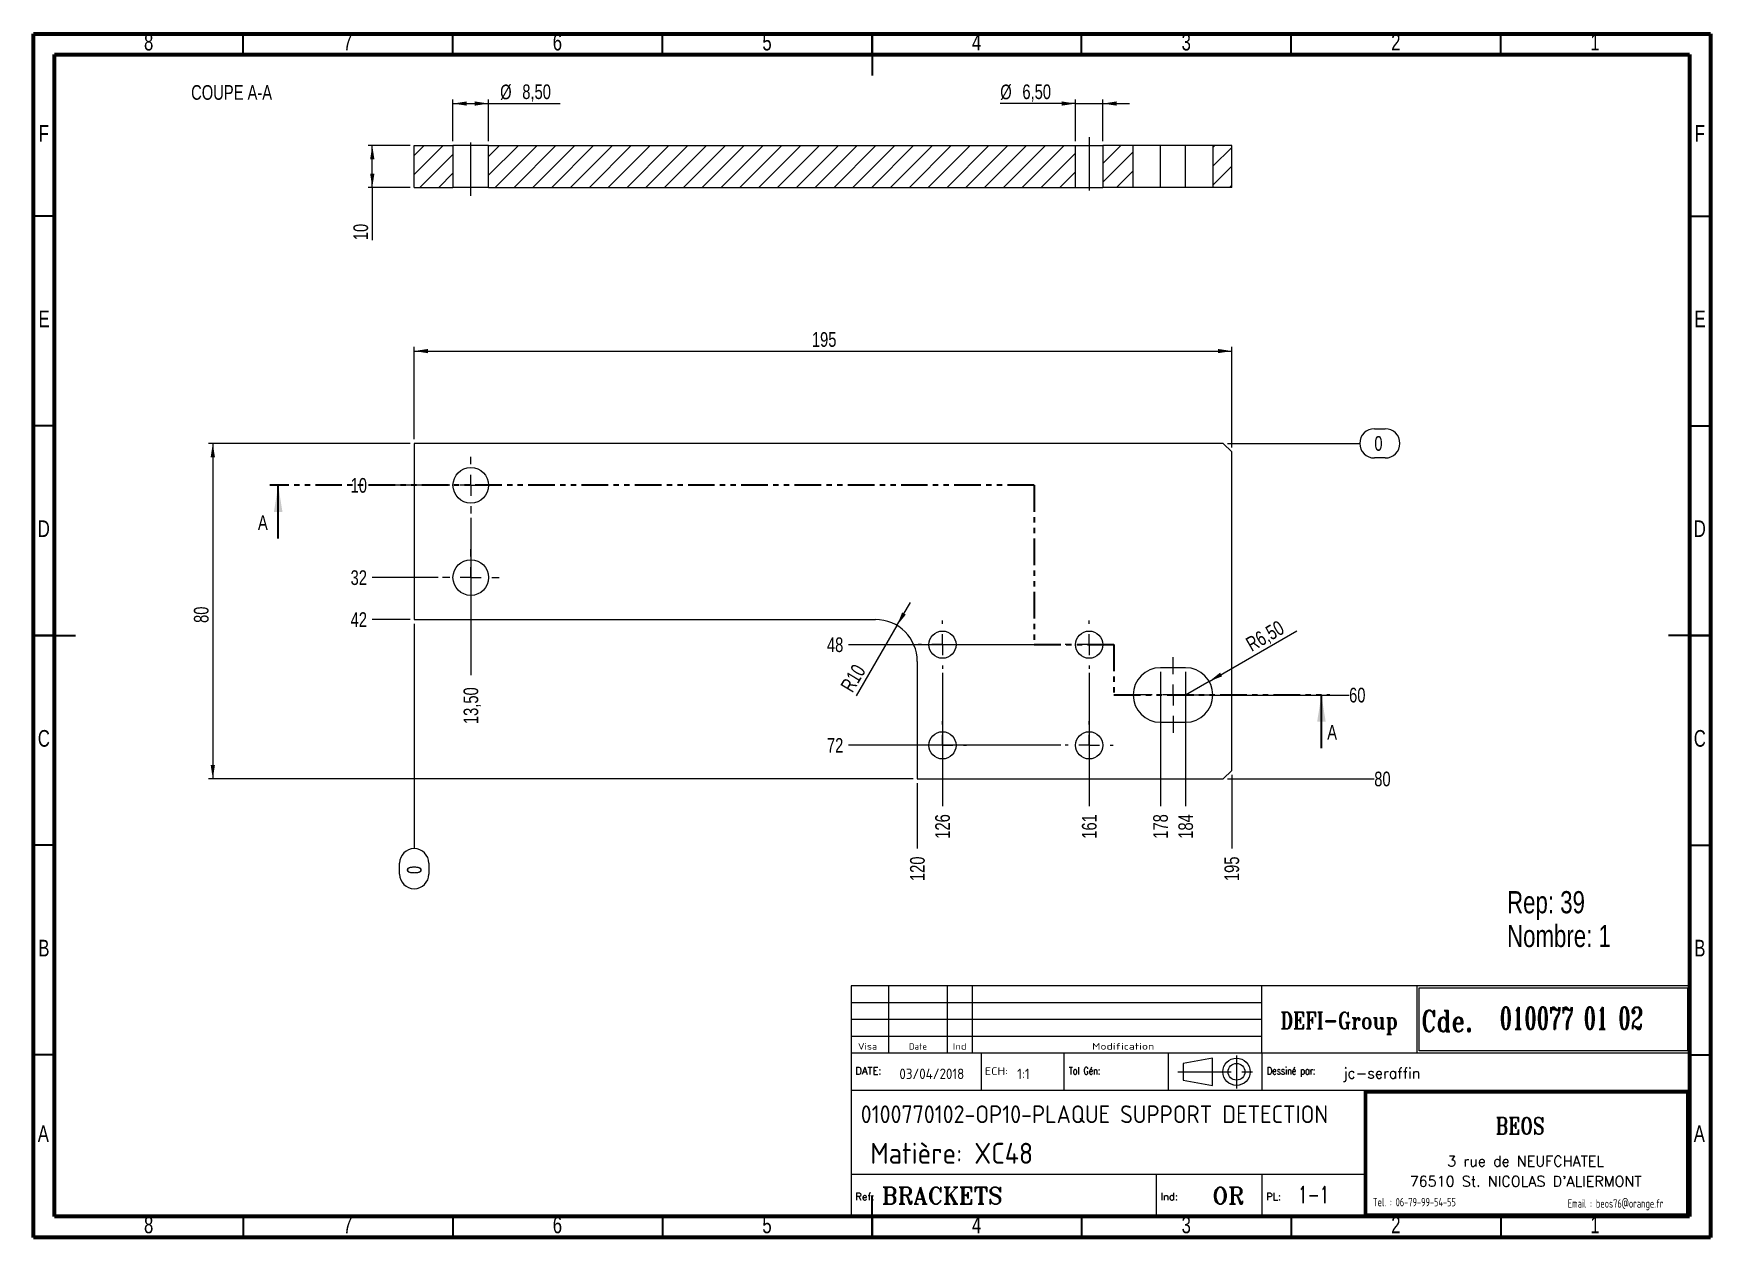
# Model space of a CAD drawing. Header units: millimetres. Extents: x 15 to 415, y 5 to 292.
import ezdxf

# ---------------------------------------------------------------- set-up
doc = ezdxf.new("R2010")
doc.units = ezdxf.units.MM
doc.linetypes.add('CENTERX2', pattern=[20.32, 12.7, -2.54, 2.54, -2.54])
doc.linetypes.add('PHANTOM', pattern=[12.7, 6.35, -1.27, 1.27, -1.27, 1.27, -1.27])
doc.layers.add('DIMENSIONS', color=176, linetype='Continuous')
doc.styles.add('SLDTEXTSTYLE0', font='TXT', dxfattribs={"width": 0.75})
doc.styles.add('SLDTEXTSTYLE1', font='ISOCP')
doc.styles.add('SLDTEXTSTYLE10', font='ISOCP', dxfattribs={"width": 1.147311})
doc.styles.add('SLDTEXTSTYLE11', font='ISOCP', dxfattribs={"width": 1.385904})
doc.styles.add('SLDTEXTSTYLE12', font='ISOCP', dxfattribs={"width": 1.246461})
doc.styles.add('SLDTEXTSTYLE13', font='ROMAND')
doc.styles.add('SLDTEXTSTYLE2', font='ROMANT', dxfattribs={"width": 0.8})
doc.styles.add('SLDTEXTSTYLE3', font='ISOCP', dxfattribs={"width": 0.8})
doc.styles.add('SLDTEXTSTYLE4', font='ROMANS', dxfattribs={"width": 0.8})
doc.styles.add('SLDTEXTSTYLE5', font='ROMANT')
doc.styles.add('SLDTEXTSTYLE6', font='ROMANS')
doc.styles.add('SLDTEXTSTYLE7', font='ROMANT', dxfattribs={"width": 0.65})
doc.styles.add('SLDTEXTSTYLE8', font='ISOCP', dxfattribs={"width": 1.446157})
doc.styles.add('SLDTEXTSTYLE9', font='ISOCP', dxfattribs={"width": 1.294402})
doc.dimstyles.new('SLDDIMSTYLE0', dxfattribs={"dimtxt": 3.5, "dimasz": 3.302, "dimexe": 0, "dimexo": 0.0625, "dimgap": 0.875, "dimtad": 0, "dimtih": 1, "dimtoh": 1, "dimdec": 0, "dimrnd": 1e-09, "dimdsep": 46, "dimtxsty": 'SLDTEXTSTYLE0', "dimblk1": 'NONE', "dimblk2": 'NONE', "dimsah": 1, "dimcen": 0.09, "dimadec": 0, "dimazin": 2, "dimtfac": 1, "dimtdec": 0, "dimtofl": 0, "dimtmove": 0, "dimatfit": 3, "dimldrblk": 'NONE', "dimfxl": 1, "dimfrac": 2, "dimtolj": 1, "dimtzin": 12, "dimarcsym": 0})
doc.dimstyles.new('SLDDIMSTYLE1', dxfattribs={"dimtxt": 3.5, "dimasz": 3.302, "dimexe": 0, "dimexo": 0.0625, "dimgap": 0.875, "dimtad": 0, "dimtih": 1, "dimtoh": 1, "dimrnd": 1e-09, "dimzin": 12, "dimdsep": 46, "dimtxsty": 'SLDTEXTSTYLE0', "dimblk1": 'NONE', "dimblk2": 'NONE', "dimsah": 1, "dimcen": 0.09, "dimadec": 0, "dimazin": 3, "dimtfac": 1, "dimtofl": 0, "dimtmove": 0, "dimatfit": 3, "dimldrblk": 'NONE', "dimfxl": 1, "dimfrac": 2, "dimtolj": 1, "dimtzin": 12, "dimarcsym": 0})
doc.dimstyles.new('SLDDIMSTYLE2', dxfattribs={"dimtxt": 3.5, "dimasz": 3.302, "dimexe": 0, "dimexo": 0.0625, "dimgap": 0.875, "dimtad": 1, "dimrnd": 1e-09, "dimzin": 12, "dimdsep": 46, "dimtxsty": 'SLDTEXTSTYLE0', "dimsah": 1, "dimcen": 0.09, "dimadec": 0, "dimazin": 3, "dimtfac": 1, "dimtofl": 0, "dimtmove": 0, "dimatfit": 3, "dimfxl": 1, "dimfrac": 2, "dimtolj": 1, "dimtzin": 12, "dimarcsym": 0})
doc.dimstyles.new('SLDDIMSTYLE3', dxfattribs={"dimtxt": 3.5, "dimasz": 3.302, "dimexe": 0, "dimexo": 0.0625, "dimgap": 0.875, "dimtad": 1, "dimrnd": 1e-09, "dimzin": 12, "dimdsep": 46, "dimtxsty": 'SLDTEXTSTYLE0', "dimsah": 1, "dimcen": 0, "dimadec": 0, "dimazin": 3, "dimtfac": 1, "dimtofl": 0, "dimtmove": 1, "dimatfit": 3, "dimfxl": 1, "dimfrac": 2, "dimtolj": 1, "dimtzin": 12, "dimarcsym": 0})
doc.dimstyles.new('SLDDIMSTYLE4', dxfattribs={"dimtxt": 3.5, "dimasz": 3.302, "dimexe": 0, "dimexo": 0.0625, "dimgap": 0.875, "dimtad": 1, "dimrnd": 1e-09, "dimzin": 12, "dimdsep": 46, "dimtxsty": 'SLDTEXTSTYLE0', "dimsah": 1, "dimcen": 0, "dimadec": 0, "dimazin": 3, "dimtfac": 1, "dimtofl": 0, "dimtmove": 0, "dimatfit": 3, "dimfxl": 1, "dimfrac": 2, "dimtolj": 1, "dimtzin": 12, "dimarcsym": 0})
doc.dimstyles.new('SLDDIMSTYLE5', dxfattribs={"dimtxt": 3.5, "dimasz": 3.302, "dimexe": 0, "dimexo": 0.0625, "dimgap": 0.875, "dimtad": 1, "dimrnd": 1e-09, "dimzin": 12, "dimdsep": 46, "dimtxsty": 'SLDTEXTSTYLE0', "dimsah": 1, "dimcen": 0.09, "dimadec": 0, "dimazin": 3, "dimtfac": 1, "dimtmove": 0, "dimatfit": 0, "dimfxl": 1, "dimfrac": 2, "dimtolj": 1, "dimtzin": 12, "dimarcsym": 0})

# ---------------------------------------------------------------- blocks, each defined once
blk = doc.blocks.new('SW_NOTE_0')
at = {"color": 0, "linetype": 'Continuous', "lineweight": 0, "char_height": 5.292, "attachment_point": 1, "style": 'SLDTEXTSTYLE0'}
for s, insert in [('Rep: 39', (0, 6.82)), ('Nombre: 1', (0, -1.23))]:
    blk.add_mtext(s, dxfattribs=dict(at, insert=insert))
blk = doc.blocks.new('_D')
at = {"color": 7, "linetype": 'Continuous', "lineweight": 18}
for p, q in [((105.8, 151.33), (105.8, 97.72)), ((102.31, 91.64), (102.31, 94.23)), ((109.29, 94.23), (109.29, 91.64))]:
    blk.add_line(p, q, dxfattribs=at)
for centre, start, end in [((105.8, 94.23), 0, 180), ((105.8, 91.64), 180, 0)]:
    blk.add_arc(centre, 3.49, start, end, dxfattribs=at)
at = {"color": 7, "linetype": 'Continuous', "lineweight": 18, "insert": (104.07, 91.64), "char_height": 3.5, "attachment_point": 1, "rotation": 90, "style": 'SLDTEXTSTYLE0'}
blk.add_mtext('0', dxfattribs=at)
blk = doc.blocks.new('_None')
blk = doc.blocks.new('_D_1')
at = {"color": 7, "linetype": 'Continuous', "lineweight": 18}
blk.add_line((119.3, 176.58), (119.3, 139.02), dxfattribs=at)
at = {"color": 7, "linetype": 'Continuous', "lineweight": 18, "insert": (117.57, 127.39), "char_height": 3.5, "attachment_point": 1, "rotation": 90, "style": 'SLDTEXTSTYLE0'}
blk.add_mtext('13,50', dxfattribs=at)
blk = doc.blocks.new('_D_2')
at = {"color": 7, "linetype": 'Continuous', "lineweight": 18}
blk.add_line((225.8, 113.33), (225.8, 97.72), dxfattribs=at)
at = {"color": 7, "linetype": 'Continuous', "lineweight": 18, "insert": (224.07, 89.96), "char_height": 3.5, "attachment_point": 1, "rotation": 90, "style": 'SLDTEXTSTYLE0'}
blk.add_mtext('120', dxfattribs=at)
blk = doc.blocks.new('_D_3')
at = {"color": 7, "linetype": 'Continuous', "lineweight": 18}
blk.add_line((231.8, 139.58), (231.8, 107.82), dxfattribs=at)
at = {"color": 7, "linetype": 'Continuous', "lineweight": 18, "insert": (230.07, 100.06), "char_height": 3.5, "attachment_point": 1, "rotation": 90, "style": 'SLDTEXTSTYLE0'}
blk.add_mtext('126', dxfattribs=at)
blk = doc.blocks.new('_D_4')
at = {"color": 7, "linetype": 'Continuous', "lineweight": 18}
blk.add_line((266.8, 139.58), (266.8, 107.82), dxfattribs=at)
at = {"color": 7, "linetype": 'Continuous', "lineweight": 18, "insert": (265.07, 100.06), "char_height": 3.5, "attachment_point": 1, "rotation": 90, "style": 'SLDTEXTSTYLE0'}
blk.add_mtext('161', dxfattribs=at)
blk = doc.blocks.new('_D_5')
at = {"color": 7, "linetype": 'Continuous', "lineweight": 18}
blk.add_line((283.8, 139.83), (283.8, 107.82), dxfattribs=at)
at = {"color": 7, "linetype": 'Continuous', "lineweight": 18, "insert": (282.07, 100.06), "char_height": 3.5, "attachment_point": 1, "rotation": 90, "style": 'SLDTEXTSTYLE0'}
blk.add_mtext('178', dxfattribs=at)
blk = doc.blocks.new('_D_6')
at = {"color": 7, "linetype": 'Continuous', "lineweight": 18}
blk.add_line((289.8, 139.83), (289.8, 107.82), dxfattribs=at)
at = {"color": 7, "linetype": 'Continuous', "lineweight": 18, "insert": (288.07, 100.06), "char_height": 3.5, "attachment_point": 1, "rotation": 90, "style": 'SLDTEXTSTYLE0'}
blk.add_mtext('184', dxfattribs=at)
blk = doc.blocks.new('_D_7')
at = {"color": 7, "linetype": 'Continuous', "lineweight": 18}
blk.add_line((300.8, 115.33), (300.8, 97.72), dxfattribs=at)
at = {"color": 7, "linetype": 'Continuous', "lineweight": 18, "insert": (299.07, 89.96), "char_height": 3.5, "attachment_point": 1, "rotation": 90, "style": 'SLDTEXTSTYLE0'}
blk.add_mtext('195', dxfattribs=at)
blk = doc.blocks.new('_D_8')
at = {"color": 7, "linetype": 'Continuous', "lineweight": 18}
for p, q in [((334.83, 197.82), (337.42, 197.82)), ((299.8, 194.33), (331.34, 194.33)), ((337.42, 190.84), (334.83, 190.84))]:
    blk.add_line(p, q, dxfattribs=at)
for centre, start, end in [((334.83, 194.33), 90, 270), ((337.42, 194.33), 270, 90)]:
    blk.add_arc(centre, 3.49, start, end, dxfattribs=at)
at = {"color": 7, "linetype": 'Continuous', "lineweight": 18, "insert": (334.83, 196.06), "char_height": 3.5, "attachment_point": 1, "style": 'SLDTEXTSTYLE0'}
blk.add_mtext('0', dxfattribs=at)
blk = doc.blocks.new('_D_9')
at = {"color": 7, "linetype": 'Continuous', "lineweight": 18}
blk.add_line((111.55, 184.33), (95.8, 184.33), dxfattribs=at)
at = {"color": 7, "linetype": 'Continuous', "lineweight": 18, "insert": (90.63, 186.06), "char_height": 3.5, "attachment_point": 1, "style": 'SLDTEXTSTYLE0'}
blk.add_mtext('10', dxfattribs=at)
blk = doc.blocks.new('_D_10')
at = {"color": 7, "linetype": 'Continuous', "lineweight": 18}
blk.add_line((111.55, 162.33), (95.8, 162.33), dxfattribs=at)
at = {"color": 7, "linetype": 'Continuous', "lineweight": 18, "insert": (90.63, 164.06), "char_height": 3.5, "attachment_point": 1, "style": 'SLDTEXTSTYLE0'}
blk.add_mtext('32', dxfattribs=at)
blk = doc.blocks.new('_D_11')
at = {"color": 7, "linetype": 'Continuous', "lineweight": 18}
blk.add_line((104.8, 152.33), (95.8, 152.33), dxfattribs=at)
at = {"color": 7, "linetype": 'Continuous', "lineweight": 18, "insert": (90.63, 154.06), "char_height": 3.5, "attachment_point": 1, "style": 'SLDTEXTSTYLE0'}
blk.add_mtext('42', dxfattribs=at)
blk = doc.blocks.new('_D_12')
at = {"color": 7, "linetype": 'Continuous', "lineweight": 18}
blk.add_line((260.05, 146.33), (209.42, 146.33), dxfattribs=at)
at = {"color": 7, "linetype": 'Continuous', "lineweight": 18, "insert": (204.25, 148.06), "char_height": 3.5, "attachment_point": 1, "style": 'SLDTEXTSTYLE0'}
blk.add_mtext('48', dxfattribs=at)
blk = doc.blocks.new('_D_13')
at = {"color": 7, "linetype": 'Continuous', "lineweight": 18}
blk.add_line((296.8, 134.33), (328.8, 134.33), dxfattribs=at)
at = {"color": 7, "linetype": 'Continuous', "lineweight": 18, "insert": (328.8, 136.06), "char_height": 3.5, "attachment_point": 1, "style": 'SLDTEXTSTYLE0'}
blk.add_mtext('60', dxfattribs=at)
blk = doc.blocks.new('_D_14')
at = {"color": 7, "linetype": 'Continuous', "lineweight": 18}
blk.add_line((260.05, 122.33), (209.42, 122.33), dxfattribs=at)
at = {"color": 7, "linetype": 'Continuous', "lineweight": 18, "insert": (204.25, 124.06), "char_height": 3.5, "attachment_point": 1, "style": 'SLDTEXTSTYLE0'}
blk.add_mtext('72', dxfattribs=at)
blk = doc.blocks.new('_D_15')
at = {"color": 7, "linetype": 'Continuous', "lineweight": 18}
blk.add_line((299.8, 114.33), (334.8, 114.33), dxfattribs=at)
at = {"color": 7, "linetype": 'Continuous', "lineweight": 18, "insert": (334.8, 116.06), "char_height": 3.5, "attachment_point": 1, "style": 'SLDTEXTSTYLE0'}
blk.add_mtext('80', dxfattribs=at)
blk = doc.blocks.new('_D_16')
at = {"color": 7, "linetype": 'Continuous', "lineweight": 18}
for p, q in [((105.8, 195.33), (105.8, 217.33)), ((105.8, 216.33), (300.8, 216.33)), ((300.8, 193.33), (300.8, 217.33))]:
    blk.add_line(p, q, dxfattribs=at)
for points in [[(105.8, 216.33), (109.1, 215.82), (109.1, 216.84)], [(300.8, 216.33), (297.5, 216.84), (297.5, 215.82)]]:
    blk.add_solid(points, dxfattribs=at)
at = {"color": 7, "linetype": 'Continuous', "lineweight": 18, "insert": (200.66, 220.84), "char_height": 3.5, "attachment_point": 1, "style": 'SLDTEXTSTYLE0'}
blk.add_mtext('195', dxfattribs=at)
blk = doc.blocks.new('_D_17')
at = {"color": 7, "linetype": 'Continuous', "lineweight": 18}
for p, q in [((104.8, 194.33), (56.76, 194.33)), ((57.76, 194.33), (57.76, 114.33)), ((224.8, 114.33), (56.76, 114.33))]:
    blk.add_line(p, q, dxfattribs=at)
for points in [[(57.76, 194.33), (57.25, 191.03), (58.27, 191.03)], [(57.76, 114.33), (58.27, 117.63), (57.25, 117.63)]]:
    blk.add_solid(points, dxfattribs=at)
at = {"color": 7, "linetype": 'Continuous', "lineweight": 18, "insert": (53.25, 151.51), "char_height": 3.5, "attachment_point": 1, "rotation": 90, "style": 'SLDTEXTSTYLE0'}
blk.add_mtext('80', dxfattribs=at)
blk = doc.blocks.new('_D_18')
at = {"color": 7, "linetype": 'Continuous', "lineweight": 18}
for q in [(224.16, 156.39), (211.19, 134.15)]:
    blk.add_line((220.96, 150.9), q, dxfattribs=at)
blk.add_solid([(220.96, 150.9), (223.06, 153.5), (222.18, 154.01)], dxfattribs=at)
at = {"color": 7, "linetype": 'Continuous', "lineweight": 18, "insert": (207.32, 136.48), "char_height": 3.5, "attachment_point": 1, "rotation": 58.9725, "style": 'SLDTEXTSTYLE0'}
blk.add_mtext('R10', dxfattribs=at)
blk = doc.blocks.new('_D_19')
at = {"color": 7, "linetype": 'Continuous', "lineweight": 18}
for q in [(316.34, 149.65), (289.8, 134.33)]:
    blk.add_line((295.43, 137.58), q, dxfattribs=at)
blk.add_solid([(295.43, 137.58), (298.54, 138.79), (298.04, 139.67)], dxfattribs=at)
at = {"color": 7, "linetype": 'Continuous', "lineweight": 18, "insert": (303.8, 147.6), "char_height": 3.5, "attachment_point": 1, "rotation": 30, "style": 'SLDTEXTSTYLE0'}
blk.add_mtext('R6,50', dxfattribs=at)
blk = doc.blocks.new('SW_CENTERMARKSYMBOL_0')
at = {"color": 0, "linetype": 'Continuous', "lineweight": 0}
for p, q in [((0, 5), (0, 6.75)), ((-5, 0), (-6.75, 0)), ((0, 0), (-2.5, 0)), ((0, 0), (0, 2.5)), ((0, 0), (0, -2.5)), ((0, 0), (2.5, 0)), ((5, 0), (6.75, 0)), ((0, -5), (0, -6.75))]:
    blk.add_line(p, q, dxfattribs=at)
blk = doc.blocks.new('SW_CENTERMARKSYMBOL_1')
at = {"color": 0, "linetype": 'Continuous', "lineweight": 0}
for p, q in [((0, 5), (0, 6.75)), ((-5, 0), (-6.75, 0)), ((0, 0), (-2.5, 0)), ((0, 0), (0, 2.5)), ((0, 0), (0, -2.5)), ((0, 0), (2.5, 0)), ((5, 0), (6.75, 0)), ((0, -5), (0, -6.75))]:
    blk.add_line(p, q, dxfattribs=at)
blk = doc.blocks.new('SW_CENTERMARKSYMBOL_2')
at = {"color": 0, "linetype": 'Continuous', "lineweight": 0}
for p, q in [((0, 5), (0, 5.75)), ((-5, 0), (-5.75, 0)), ((0, 0), (-2.5, 0)), ((0, 0), (0, 2.5)), ((0, 0), (0, -2.5)), ((0, 0), (2.5, 0)), ((5, 0), (5.75, 0)), ((0, -5), (0, -5.75))]:
    blk.add_line(p, q, dxfattribs=at)
blk = doc.blocks.new('SW_CENTERMARKSYMBOL_3')
at = {"color": 0, "linetype": 'Continuous', "lineweight": 0}
for p, q in [((0, 5), (0, 5.75)), ((-5, 0), (-5.75, 0)), ((0, 0), (-2.5, 0)), ((0, 0), (0, 2.5)), ((0, 0), (0, -2.5)), ((0, 0), (2.5, 0)), ((5, 0), (5.75, 0)), ((0, -5), (0, -5.75))]:
    blk.add_line(p, q, dxfattribs=at)
blk = doc.blocks.new('SW_CENTERMARKSYMBOL_4')
at = {"color": 0, "linetype": 'Continuous', "lineweight": 0}
for p, q in [((0, 5), (0, 5.75)), ((-5, 0), (-5.75, 0)), ((0, 0), (-2.5, 0)), ((0, 0), (0, 2.5)), ((0, 0), (0, -2.5)), ((0, 0), (2.5, 0)), ((5, 0), (5.75, 0)), ((0, -5), (0, -5.75))]:
    blk.add_line(p, q, dxfattribs=at)
blk = doc.blocks.new('SW_CENTERMARKSYMBOL_5')
at = {"color": 0, "linetype": 'Continuous', "lineweight": 0}
for p, q in [((0, 5), (0, 5.75)), ((-5, 0), (-5.75, 0)), ((0, 0), (-2.5, 0)), ((0, 0), (0, 2.5)), ((0, 0), (0, -2.5)), ((0, 0), (2.5, 0)), ((5, 0), (5.75, 0)), ((0, -5), (0, -5.75))]:
    blk.add_line(p, q, dxfattribs=at)
blk = doc.blocks.new('SW_CENTERMARKSYMBOL_6')
at = {"color": 0, "linetype": 'Continuous', "lineweight": 0}
for p, q in [((0, 5), (0, 9)), ((-5, 0), (-9, 0)), ((0, 0), (-2.5, 0)), ((0, 0), (0, 2.5)), ((0, 0), (0, -2.5)), ((0, 0), (2.5, 0)), ((5, 0), (9, 0)), ((0, -5), (0, -9))]:
    blk.add_line(p, q, dxfattribs=at)
blk = doc.blocks.new('_D_20')
at = {"color": 7, "linetype": 'Continuous', "lineweight": 18}
for p, q in [((104.8, 265.34), (94.8, 265.34)), ((95.8, 255.34), (95.8, 265.34)), ((104.8, 255.34), (94.8, 255.34)), ((95.8, 255.34), (95.8, 242.76))]:
    blk.add_line(p, q, dxfattribs=at)
for points in [[(95.8, 265.34), (95.29, 262.04), (96.31, 262.04)], [(95.8, 255.34), (96.31, 258.65), (95.29, 258.65)]]:
    blk.add_solid(points, dxfattribs=at)
at = {"color": 7, "linetype": 'Continuous', "lineweight": 18, "insert": (91.29, 242.76), "char_height": 3.5, "attachment_point": 1, "rotation": 90, "style": 'SLDTEXTSTYLE0'}
blk.add_mtext('10', dxfattribs=at)
blk = doc.blocks.new('_D_21')
at = {"color": 7, "linetype": 'Continuous', "lineweight": 18}
for p, q in [((115.05, 266.34), (115.05, 276.34)), ((123.55, 266.34), (123.55, 276.34)), ((115.05, 275.34), (123.55, 275.34)), ((123.55, 275.34), (140.63, 275.34))]:
    blk.add_line(p, q, dxfattribs=at)
for points in [[(115.05, 275.34), (118.35, 274.84), (118.35, 275.85)], [(123.55, 275.34), (120.25, 275.85), (120.25, 274.84)]]:
    blk.add_solid(points, dxfattribs=at)
at = {"color": 7, "linetype": 'Continuous', "lineweight": 18, "char_height": 3.5, "attachment_point": 1, "style": 'SLDTEXTSTYLE0'}
for s, insert in [('%%c', (126.3, 279.86)), ('8,50', (131.58, 279.91))]:
    blk.add_mtext(s, dxfattribs=dict(at, insert=insert))
blk = doc.blocks.new('_D_22')
at = {"color": 7, "linetype": 'Continuous', "lineweight": 18}
for p, q in [((263.55, 266.34), (263.55, 276.34)), ((270.05, 266.34), (270.05, 276.34)), ((263.55, 275.34), (245.59, 275.34)), ((263.55, 275.34), (270.05, 275.34)), ((270.05, 275.34), (276.4, 275.34))]:
    blk.add_line(p, q, dxfattribs=at)
for points in [[(263.55, 275.34), (260.25, 275.85), (260.25, 274.84)], [(270.05, 275.34), (273.35, 274.84), (273.35, 275.85)]]:
    blk.add_solid(points, dxfattribs=at)
at = {"color": 7, "linetype": 'Continuous', "lineweight": 18, "char_height": 3.5, "attachment_point": 1, "style": 'SLDTEXTSTYLE0'}
for s, insert in [('%%c', (245.59, 279.86)), ('6,50', (250.87, 279.91))]:
    blk.add_mtext(s, dxfattribs=dict(at, insert=insert))

msp = doc.modelspace()

# ---------------------------------------------------------------- hatches: boundary and pattern name
at = {"linetype": 'Continuous', "lineweight": 18}
h = msp.add_hatch(dxfattribs=at)
h.set_pattern_fill('ANSI31', style=0)
h.paths.add_polyline_path([(105.801, 265.345), (105.801, 255.345), (115.051, 255.345), (115.051, 265.345)], flags=0)
h = msp.add_hatch(dxfattribs=at)
h.set_pattern_fill('ANSI31', style=0)
h.paths.add_polyline_path([(263.551, 265.345), (123.551, 265.345), (123.551, 255.345), (263.551, 255.345)], flags=0)
h = msp.add_hatch(dxfattribs=at)
h.set_pattern_fill('ANSI31', style=0)
h.paths.add_polyline_path([(270.051, 255.345), (277.301, 255.345), (277.301, 265.345), (270.051, 265.345)], flags=0)
h = msp.add_hatch(dxfattribs=at)
h.set_pattern_fill('ANSI31', style=0)
h.paths.add_polyline_path([(296.301, 255.345), (300.801, 255.345), (300.801, 265.345), (296.301, 265.345)], flags=0)

# ---------------------------------------------------------------- linework, layer by layer
at = {"color": 7, "linetype": 'Continuous', "lineweight": 70}
for p, q in [((15, 5), (15, 292)), ((15, 292), (415, 292)), ((415, 292), (415, 5)), ((20, 10), (20, 287)), ((20, 287), (410, 287)), ((410, 287), (410, 10)), ((410, 10), (20, 10)), ((415, 5), (15, 5))]:
    msp.add_line(p, q, dxfattribs=at)
at = {"color": 7, "linetype": 'Continuous', "lineweight": 35}
for p, q in [((65, 287), (65, 292)), ((115, 287), (115, 292)), ((165, 287), (165, 292)), ((215, 292), (215, 282)), ((215, 287), (215, 292)), ((265, 287), (265, 292)), ((315, 287), (315, 292)), ((365, 287), (365, 292)), ((20, 248.5), (15, 248.5)), ((410, 248.5), (415, 248.5)), ((20, 198.5), (15, 198.5)), ((410, 198.5), (415, 198.5)), ((73.359, 171.631), (73.359, 184.331)), ((15, 148.5), (25, 148.5)), ((20, 148.5), (15, 148.5)), ((415, 148.5), (405, 148.5)), ((410, 148.5), (415, 148.5)), ((322.201, 121.631), (322.201, 134.331)), ((20, 98.5), (15, 98.5)), ((410, 98.5), (415, 98.5)), ((20, 48.5), (15, 48.5)), ((410, 48.5), (415, 48.5)), ((215, 5), (215, 15)), ((65, 10), (65, 5)), ((115, 10), (115, 5)), ((165, 10), (165, 5)), ((215, 10), (215, 5)), ((265, 10), (265, 5)), ((315, 10), (315, 5)), ((365, 10), (365, 5))]:
    msp.add_line(p, q, dxfattribs=at)
at = {"color": 7, "linetype": 'Continuous', "lineweight": 25}
for p, q in [((105.801, 265.345), (115.051, 265.345)), ((105.801, 255.345), (105.801, 265.345)), ((115.051, 265.345), (115.051, 255.345)), ((123.551, 265.345), (115.051, 265.345)), ((123.551, 255.345), (123.551, 265.345)), ((123.551, 265.345), (263.551, 265.345)), ((263.551, 255.345), (263.551, 265.345)), ((263.551, 265.345), (270.051, 265.345)), ((270.051, 265.345), (270.051, 255.345)), ((277.301, 265.345), (270.051, 265.345)), ((277.301, 255.345), (277.301, 265.345)), ((283.801, 265.345), (277.301, 265.345)), ((283.801, 255.345), (283.801, 265.345)), ((289.801, 265.345), (283.801, 265.345)), ((289.801, 255.345), (289.801, 265.345)), ((296.301, 265.345), (289.801, 265.345)), ((296.301, 265.345), (296.301, 255.345)), ((300.801, 265.345), (296.301, 265.345)), ((300.801, 255.345), (300.801, 265.345)), ((105.801, 255.345), (115.051, 255.345)), ((123.551, 255.345), (115.051, 255.345)), ((123.551, 255.345), (263.551, 255.345)), ((263.551, 255.345), (270.051, 255.345)), ((277.301, 255.345), (270.051, 255.345)), ((283.801, 255.345), (277.301, 255.345)), ((289.801, 255.345), (283.801, 255.345)), ((296.301, 255.345), (289.801, 255.345)), ((300.801, 255.345), (296.301, 255.345)), ((298.801, 194.331), (105.801, 194.331)), ((105.801, 194.331), (105.801, 152.331)), ((300.801, 192.331), (298.801, 194.331)), ((300.801, 116.331), (300.801, 192.331)), ((105.801, 152.331), (215.801, 152.331)), ((225.801, 142.331), (225.801, 114.331)), ((289.801, 140.831), (283.801, 140.831)), ((283.801, 127.831), (289.801, 127.831)), ((298.801, 114.331), (300.801, 116.331)), ((225.801, 114.331), (298.801, 114.331))]:
    msp.add_line(p, q, dxfattribs=at)
at = {"color": 7, "linetype": 'CENTERX2', "lineweight": 18}
for p, q in [((119.301, 253.345), (119.301, 267.345)), ((266.801, 267.345), (266.801, 253.345))]:
    msp.add_line(p, q, dxfattribs=at)
at = {"color": 7, "linetype": 'PHANTOM', "lineweight": 35}
for p, q in [((253.668, 184.331), (71.359, 184.331)), ((253.668, 184.331), (253.668, 146.331)), ((253.668, 146.331), (272.679, 146.331)), ((272.679, 146.331), (272.679, 134.331)), ((272.679, 134.331), (324.201, 134.331))]:
    msp.add_line(p, q, dxfattribs=at)
at = {"color": 7, "linetype": 'Continuous', "lineweight": 25}
for centre, radius in [((119.301, 184.331), 4.25), ((119.301, 162.331), 4.25), ((231.801, 146.331), 3.25), ((266.801, 146.331), 3.25), ((231.801, 122.331), 3.25), ((266.801, 122.331), 3.25)]:
    msp.add_circle(centre, radius, dxfattribs=at)
for centre, radius, start, end in [((215.801, 142.331), 10, 0, 90), ((283.801, 134.331), 6.5, 90, 270), ((289.801, 134.331), 6.5, 270, 90)]:
    msp.add_arc(centre, radius, start, end, dxfattribs=at)
at = {"color": 7, "linetype": 'Continuous', "lineweight": 35}
for points in [[(73.359, 184.331), (72.343, 177.981), (74.375, 177.981)], [(322.201, 134.331), (321.185, 127.981), (323.217, 127.981)]]:
    msp.add_solid(points, dxfattribs=at)
at = {"layer": 'DIMENSIONS', "color": 3}
for p, q in [((308, 65), (210, 65)), ((219, 49), (219, 65)), ((233, 49), (233, 65)), ((239, 49), (239, 65)), ((210, 61), (308, 61)), ((308, 57), (210, 57)), ((210, 53), (308, 53))]:
    msp.add_line(p, q, dxfattribs=at)
at = {"layer": 'DIMENSIONS', "color": 6}
for p, q in [((210, 65), (210, 10)), ((410, 10), (410, 65)), ((410, 40), (332.384, 40)), ((332.384, 40), (332.384, 10)), ((409.8, 39.8), (332.584, 39.8)), ((332.584, 39.8), (332.584, 10.2)), ((409.6, 39.6), (332.784, 39.6)), ((332.784, 39.6), (332.784, 10.4)), ((409.4, 39.4), (332.984, 39.4)), ((332.984, 39.4), (332.984, 10.6)), ((409.4, 10.6), (409.4, 39.4)), ((409.6, 10.4), (409.6, 39.6)), ((409.8, 10.2), (409.8, 39.8)), ((210, 10), (410, 10)), ((332.584, 10.2), (409.8, 10.2)), ((332.784, 10.4), (409.6, 10.4)), ((332.984, 10.6), (409.4, 10.6))]:
    msp.add_line(p, q, dxfattribs=at)
at = {"layer": 'DIMENSIONS', "color": 1}
for p, q in [((410, 65), (308, 65)), ((308, 49), (308, 65)), ((345, 49), (345, 65)), ((345.5, 49.5), (345.5, 64.5)), ((345.5, 64.5), (409.5, 64.5)), ((409.5, 64.5), (409.5, 49.5)), ((210, 49), (410, 49)), ((241, 49), (241, 40)), ((260.731, 49), (260.731, 40)), ((285.62, 49), (285.62, 40)), ((308, 49), (308, 40)), ((409.5, 49.5), (345.5, 49.5)), ((332.384, 40), (210, 40)), ((332.384, 20), (210, 20)), ((282.792, 20), (282.792, 10)), ((308, 20), (308, 10))]:
    msp.add_line(p, q, dxfattribs=at)
at = {"layer": 'DIMENSIONS'}
for p, q in [((345.5, 49.5), (345.5, 64.5)), ((345.5, 64.5), (409.5, 64.5)), ((409.5, 64.5), (409.5, 49.5)), ((409.5, 49.5), (345.5, 49.5))]:
    msp.add_line(p, q, dxfattribs=at)
at = {"layer": 'DIMENSIONS', "color": 3, "linetype": 'CENTERX2'}
for p, q in [((301.934, 48.348), (301.934, 40.513)), ((287.946, 44.5), (306.201, 44.5))]:
    msp.add_line(p, q, dxfattribs=at)
at = {"layer": 'DIMENSIONS', "color": 7}
for p, q in [((296.244, 47.75), (289.244, 46.5)), ((289.244, 46.5), (289.244, 42.5)), ((296.244, 41.25), (296.244, 47.75)), ((289.244, 42.5), (296.244, 41.25))]:
    msp.add_line(p, q, dxfattribs=at)
for radius in [3.25, 2]:
    msp.add_circle((301.934, 44.5), radius, dxfattribs=at)

# ---------------------------------------------------------------- block references
at = {"color": 7, "linetype": 'Continuous', "lineweight": 0}
for name, p in [('SW_CENTERMARKSYMBOL_1', (119.301, 184.331)), ('SW_CENTERMARKSYMBOL_0', (119.301, 162.331)), ('SW_CENTERMARKSYMBOL_4', (231.801, 146.331)), ('SW_CENTERMARKSYMBOL_2', (266.801, 146.331)), ('SW_CENTERMARKSYMBOL_6', (286.801, 134.331)), ('SW_CENTERMARKSYMBOL_3', (231.801, 122.331)), ('SW_CENTERMARKSYMBOL_5', (266.801, 122.331)), ('SW_NOTE_0', (366.473, 80.754))]:
    msp.add_blockref(name, p, dxfattribs=at)

# ---------------------------------------------------------------- texts
at = {"color": 7, "linetype": 'Continuous', "lineweight": 0, "attachment_point": 2, "style": 'SLDTEXTSTYLE0'}
for s, insert, char_height in [('8', (42.46, 291.973), 3.969), ('6', (139.96, 291.973), 3.969), ('3', (289.96, 291.973), 3.969), ('2', (339.96, 291.973), 3.969), ('7', (89.96, 291.973), 3.969), ('5', (189.96, 291.973), 3.969), ('4', (239.96, 291.973), 3.969), ('1', (387.46, 291.973), 3.969), ('COUPE A-A', (62.247, 279.739), 3.5), ('F', (17.458, 270.223), 3.969), ('F', (412.458, 270.223), 3.969), ('E', (17.508, 225.973), 3.969), ('E', (412.508, 225.973), 3.969), ('D', (17.453, 175.973), 3.969), ('D', (412.453, 175.973), 3.969), ('C', (17.459, 125.973), 3.969), ('C', (412.459, 125.973), 3.969), ('B', (17.471, 75.973), 3.969), ('B', (412.471, 75.973), 3.969), ('A', (17.34, 31.723), 3.969), ('A', (412.34, 31.723), 3.969), ('8', (42.46, 9.973), 3.969), ('7', (89.96, 9.973), 3.969), ('6', (139.96, 9.973), 3.969), ('5', (189.96, 9.973), 3.969), ('4', (239.96, 9.973), 3.969), ('3', (289.96, 9.973), 3.969), ('2', (339.96, 9.973), 3.969), ('1', (387.46, 9.973), 3.969)]:
    msp.add_mtext(s, dxfattribs=dict(at, insert=insert, char_height=char_height))
at = {"color": 7, "linetype": 'Continuous', "char_height": 3.5, "attachment_point": 1, "style": 'SLDTEXTSTYLE0'}
for insert in [(68.527, 177.186), (323.582, 127.186)]:
    msp.add_mtext('A', dxfattribs=dict(at, insert=insert))
at = {"layer": 'DIMENSIONS'}
for s, insert, char_height, attachment_point, style in [('DEFI-Group', (326.42, 58.701), 4, 2, 'SLDTEXTSTYLE2'), ('Cde.', (346, 59.126), 5, 1, 'SLDTEXTSTYLE2'), ('010077 01 02', (364.711, 59.94), 5.29167, 1, 'SLDTEXTSTYLE7'), ('Visa', (211.655, 51.348), 1.5671, 1, 'SLDTEXTSTYLE12'), ('Date', (223.824, 51.283), 1.4924, 1, 'SLDTEXTSTYLE10'), ('Ind', (234.254, 51.283), 1.4924, 1, 'SLDTEXTSTYLE11'), ('Modification', (267.489, 51.348), 1.56705, 1, 'SLDTEXTSTYLE8'), ('DATE:', (211.034, 45.598), 1.7277, 1, 'SLDTEXTSTYLE6'), ('03/04/2018', (221.533, 45.253), 2.5, 1, 'SLDTEXTSTYLE1'), ('ECH:', (241.911, 45.56), 1.8141, 1, 'SLDTEXTSTYLE9'), ('1:1', (249.62, 45.24), 2.5, 1, 'SLDTEXTSTYLE1'), ('Tol Gén:', (261.952, 45.598), 1.7277, 1, 'SLDTEXTSTYLE4'), ('Dessiné par:', (309.221, 45.598), 1.72768, 1, 'SLDTEXTSTYLE4'), ('jc-seraffin', (327.355, 45.42), 2.5, 1, 'SLDTEXTSTYLE5'), ('0100770102-OP10-PLAQUE SUPPORT DETECTION', (212.313, 36.485), 4.23333, 1, 'SLDTEXTSTYLE1'), ('BEOS', (369.571, 33.595), 4, 2, 'SLDTEXTSTYLE2'), ('Matière: XC48', (214.603, 27.564), 5, 1, 'SLDTEXTSTYLE1'), ('3 rue de NEUFCHATEL', (370.909, 24.448), 2.5, 2, 'SLDTEXTSTYLE13'), ('BRACKETS', (217.337, 16.951), 4, 1, 'SLDTEXTSTYLE5'), ('OR', (296.194, 16.951), 4, 1, 'SLDTEXTSTYLE5'), ('1-1', (316.651, 17.173), 4, 1, 'SLDTEXTSTYLE7'), ("76510 St. NICOLAS D'ALIERMONT", (370.903, 19.623), 2.5, 2, 'SLDTEXTSTYLE13'), ('Ref:', (211.034, 15.598), 1.7277, 1, 'SLDTEXTSTYLE6'), ('Ind:', (283.826, 15.598), 1.7277, 1, 'SLDTEXTSTYLE6'), ('PL:', (309.034, 15.598), 1.7277, 1, 'SLDTEXTSTYLE6'), ('Tel. : 06-79-99-54-55', (344.36, 14.429), 2, 2, 'SLDTEXTSTYLE3'), ('Email : beos76@orange.fr', (392.372, 14.097), 2, 2, 'SLDTEXTSTYLE3')]:
    msp.add_mtext(s, dxfattribs=dict(at, insert=insert, char_height=char_height, attachment_point=attachment_point, style=style))

# ---------------------------------------------------------------- dimensions: what is measured, and where the dimension line sits
at = {"color": 7, "linetype": 'Continuous', "lineweight": 18}
for base, p1, p2, dimstyle, picture, middle in [((123.551, 275.345), (115.051, 265.345), (123.551, 265.345), 'SLDDIMSTYLE2', '_D_21', (133.463, 275.345)), ((270.051, 275.345), (263.551, 265.345), (270.051, 265.345), 'SLDDIMSTYLE5', '_D_22', (252.753, 275.345))]:
    dim = msp.add_linear_dim(base=base, p1=p1, p2=p2, text='%%c<>', dimstyle=dimstyle, dxfattribs=at)
    dim.commit()
    dim.dimension.update_dxf_attribs({"geometry": picture, "text_midpoint": middle, "dimtype": 160})
for base, p1, p2, picture, middle in [((95.801, 265.345), (105.801, 255.345), (105.801, 265.345), '_D_20', (95.801, 245.345)), ((57.758, 114.331), (105.801, 194.331), (225.801, 114.331), '_D_17', (57.758, 154.098))]:
    dim = msp.add_linear_dim(base=base, p1=p1, p2=p2, angle=90, dimstyle='SLDDIMSTYLE2', dxfattribs=at)
    dim.commit()
    dim.dimension.update_dxf_attribs({"geometry": picture, "text_midpoint": middle, "dimtype": 160})
dim = msp.add_linear_dim(base=(300.801, 216.331), p1=(105.801, 194.331), p2=(300.801, 192.331), dimstyle='SLDDIMSTYLE2', dxfattribs=at)
dim.commit()
dim.dimension.update_dxf_attribs({"geometry": '_D_16', "text_midpoint": (204.536, 216.331), "dimtype": 160})
for feature_location, offset, dtype, origin, dimstyle, picture, middle in [((298.80137844, 194.330752237), (32.542954027, 0), 0, (298.80137844, 194.330752237), 'SLDDIMSTYLE0', '_D_8', (336.12645037, 194.330752237)), ((112.551, 184.331), (-16.75, 0), 0, (298.801, 194.331), 'SLDDIMSTYLE1', '_D_9', (93.215, 184.331)), ((112.551, 162.331), (-16.75, 0), 0, (298.801, 194.331), 'SLDDIMSTYLE1', '_D_10', (93.215, 162.331)), ((105.801, 152.331), (-10, 0), 0, (298.801, 194.331), 'SLDDIMSTYLE1', '_D_11', (93.215, 152.331)), ((261.051, 146.331), (-51.627, 0), 0, (298.801, 194.331), 'SLDDIMSTYLE1', '_D_12', (206.838, 146.331)), ((261.051, 122.331), (-51.627, 0), 0, (298.801, 194.331), 'SLDDIMSTYLE1', '_D_14', (206.838, 122.331)), ((295.801, 134.331), (33, 0), 0, (298.801, 194.331), 'SLDDIMSTYLE1', '_D_13', (331.387, 134.331)), ((298.801, 114.331), (36, 0), 0, (298.801, 194.331), 'SLDDIMSTYLE1', '_D_15', (337.387, 114.331)), ((119.301, 177.581), (0, -38.557), 1, (105.801, 152.331), 'SLDDIMSTYLE1', '_D_1', (119.301, 133.205)), ((105.801378439, 152.330752237), (0, -54.6144887), 1, (105.801378439, 152.330752237), 'SLDDIMSTYLE0', '_D', (105.801378439, 92.934145634)), ((225.801, 114.331), (0, -16.614), 1, (105.801, 152.331), 'SLDDIMSTYLE1', '_D_2', (225.801, 93.837)), ((231.801, 140.581), (0, -32.76), 1, (105.801, 152.331), 'SLDDIMSTYLE1', '_D_3', (231.801, 103.942)), ((266.801, 140.581), (0, -32.76), 1, (105.801, 152.331), 'SLDDIMSTYLE1', '_D_4', (266.801, 103.942)), ((283.801, 140.831), (0, -33.01), 1, (105.801, 152.331), 'SLDDIMSTYLE1', '_D_5', (283.801, 103.942)), ((289.801, 140.831), (0, -33.01), 1, (105.801, 152.331), 'SLDDIMSTYLE1', '_D_6', (289.801, 103.942)), ((300.801, 116.331), (0, -18.614), 1, (105.801, 152.331), 'SLDDIMSTYLE1', '_D_7', (300.801, 93.837))]:
    dim = msp.add_ordinate_dim(feature_location=feature_location, offset=offset, dtype=dtype, origin=origin, dimstyle=dimstyle, dxfattribs=at)
    dim.commit()
    dim.dimension.update_dxf_attribs({"geometry": picture, "text_midpoint": middle})
for center, mpoint, dimstyle, picture, middle in [((215.801, 142.331), (220.956, 150.9), 'SLDDIMSTYLE3', '_D_18', (212.739, 137.239)), ((289.801, 134.331), (295.431, 137.581), 'SLDDIMSTYLE4', '_D_19', (311.329, 146.76))]:
    dim = msp.add_radius_dim(center=center, mpoint=mpoint, dimstyle=dimstyle, dxfattribs=at)
    dim.commit()
    dim.dimension.update_dxf_attribs({"geometry": picture, "text_midpoint": middle, "dimtype": 164})

doc.saveas('drawing.dxf')
